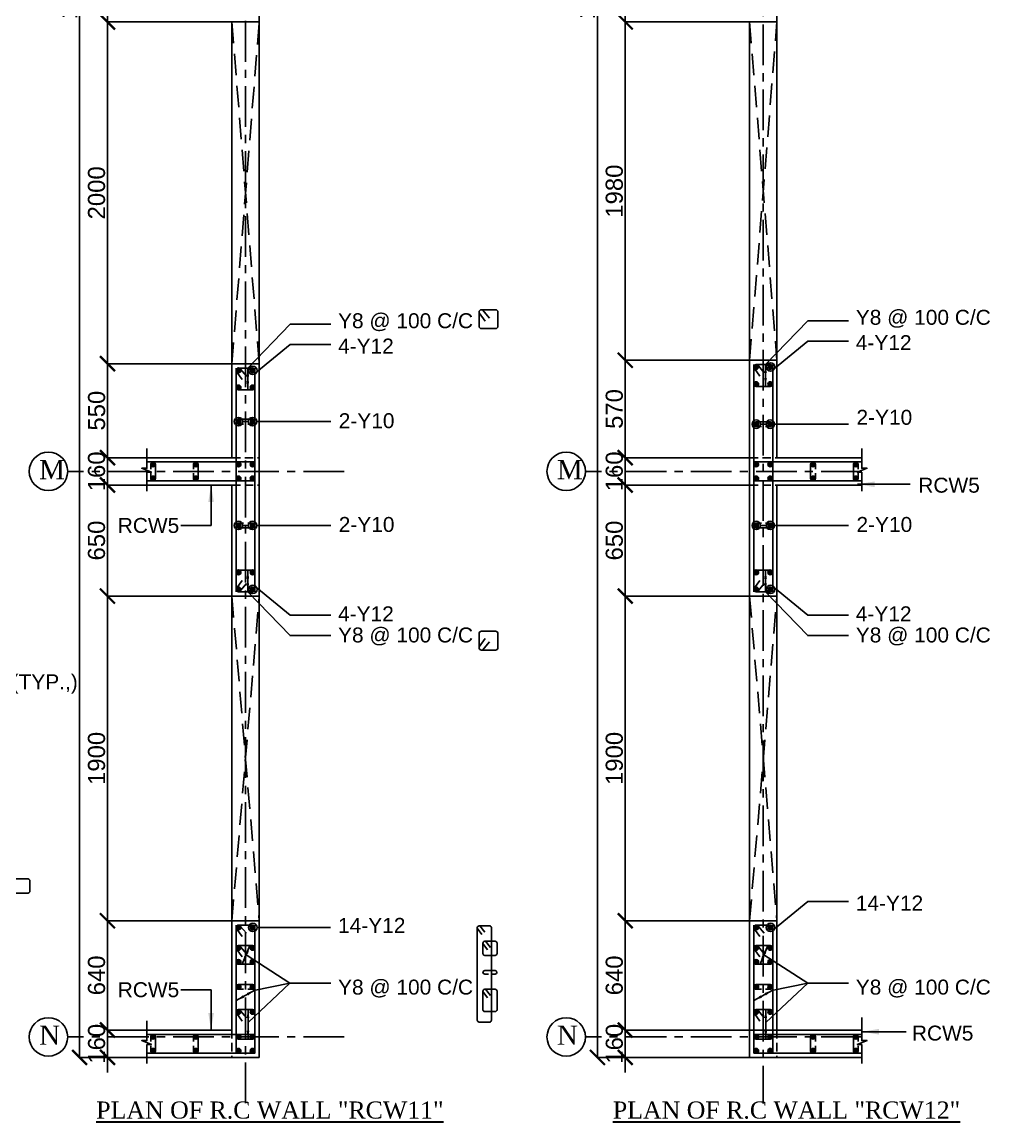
# Model space of a CAD drawing. Header units: inches. Extents: x 264820 to 395319, y -248151 to -162151.
# Drawn here: x 340923 to 363579, y -217964 to -192212 of the extents above; entities that cross this region are included whole.
import ezdxf
from ezdxf.enums import TextEntityAlignment as Align

# ---------------------------------------------------------------- set-up
doc = ezdxf.new("R2010")
doc.units = ezdxf.units.IN
doc.header["$MEASUREMENT"] = 0
doc.linetypes.add('CENTER', pattern=[50.8, 31.75, -6.35, 6.35, -6.35])
doc.linetypes.add('Hidden', pattern=[3, 2, -1])
for name, color, linetype in [('1', 8, 'Continuous'), ('160 WALL OPEING', 1, 'Continuous'), ('5', 2, 'Continuous'), ('ARROW', 5, 'Continuous'), ('DIM', 251, 'Continuous'), ('GIRD CIR', 1, 'Continuous'), ('GIRD TEXT', 4, 'Continuous'), ('GRID', 8, 'CENTER'), ('LINKS', 3, 'Continuous'), ('OPENING', 1, 'Continuous'), ('SHEAR WALL', 6, 'Continuous'), ('STRRIUPS', 6, 'Continuous'), ('Ttxt', 3, 'Continuous')]:
    doc.layers.add(name, color=color, linetype=linetype)
doc.layers.add('Tex', color=3, linetype='Continuous', lineweight=13)
doc.layers.add('text', color=4, linetype='Continuous', lineweight=30)
doc.styles.add('Arial', font='arial.ttf', dxfattribs={"height": 400})
doc.styles.add('T200', font='sanss___.ttf', dxfattribs={"height": 250})
doc.styles.add('T400', font='romantic.ttf')
doc.dimstyles.new('SCALE-25', dxfattribs={"dimtxt": 400, "dimasz": 350, "dimexe": 0, "dimexo": 0, "dimgap": 50, "dimtad": 1, "dimdec": 0, "dimlfac": 0.25, "dimzin": 0, "dimdsep": 46, "dimtxsty": 'Arial', "dimblk": 'ARCHTICK', "dimcen": 0, "dimclrd": 5, "dimclre": 8, "dimclrt": 1, "dimadec": 0, "dimazin": 0, "dimtfac": 1, "dimtdec": 0, "dimtix": 1, "dimtmove": 2, "dimatfit": 3, "dimfxl": 0, "dimtolj": 1, "dimtzin": 0, "dimlwd": -1, "dimarcsym": 0})
doc.dimstyles.new('T200', dxfattribs={"dimtxt": 300, "dimasz": 150, "dimexe": 0, "dimexo": 0, "dimgap": 5, "dimtad": 1, "dimdec": 0, "dimrnd": 5, "dimzin": 0, "dimdsep": 46, "dimtxsty": 'T200', "dimblk": 'ARCHTICK', "dimcen": 300, "dimclrd": 5, "dimclre": 252, "dimclrt": 1, "dimadec": 0, "dimazin": 0, "dimtfac": 50, "dimtdec": 0, "dimtofl": 0, "dimtmove": 2, "dimatfit": 3, "dimfxl": 1, "dimtolj": 1, "dimtzin": 0, "dimarcsym": 2})

# ---------------------------------------------------------------- blocks, each defined once
blk = doc.blocks.new('R1')
at = {"layer": '5'}
h = blk.add_hatch(color=256, dxfattribs=at)
edge = h.paths.add_edge_path()
edge.add_arc((0, 0), 69.6, 0, 360)
at = {"layer": '5', "color": 6}
blk.add_circle((0, 0), 69.6, dxfattribs=at)
blk = doc.blocks.new('_ARCHTICK')
at = {"color": 0, "linetype": 'ByBlock', "const_width": 0.15}
blk.add_lwpolyline([(-0.5, -0.5), (0.5, 0.5)], dxfattribs=at)
blk = doc.blocks.new('A$C5C0C2414')
at = {"layer": 'STRRIUPS', "ltscale": 0.2}
for p, q in [((0, 0), (158, -194)), ((-81, -72), (61, -268))]:
    blk.add_line(p, q, dxfattribs=at)
blk.add_lwpolyline([(304, -440), (-26, -440, -0.414214), (-81, -385), (-81, -55, -0.414214), (-26, 0), (304, 0, -0.414214), (359, -55), (359, -385, -0.414214)], format="xyb", close=True, dxfattribs=at)
blk = doc.blocks.new('*D121')
at = {"layer": 'Defpoints', "color": 0}
for p in [(342271, -166292), (343848, -166292, 59), (343848, -216452, 59)]:
    blk.add_point(p, dxfattribs=at)
at = {"layer": 'DIM', "color": 8, "lineweight": -2}
for p, q in [((343848, -166292), (342271, -166292)), ((343848, -216452), (342271, -216452))]:
    blk.add_line(p, q, dxfattribs=at)
at = {"layer": 'DIM', "color": 5}
blk.add_line((342271, -216452), (342271, -166292), dxfattribs=at)
at = {"layer": 'DIM', "color": 5, "xscale": 350, "yscale": 350, "zscale": 350}
for p, rotation in [((342271, -166292), 90), ((342271, -216452), 270)]:
    blk.add_blockref('_ARCHTICK', p, dxfattribs=dict(at, rotation=rotation))
at = {"layer": 'DIM', "color": 1, "insert": (342017, -191372), "char_height": 400, "attachment_point": 5, "rotation": 90, "style": 'Arial'}
blk.add_mtext('\\A1;12540', dxfattribs=at)
blk = doc.blocks.new('ARCHTICK')
at = {"color": 0, "const_width": 0.15}
blk.add_lwpolyline([(-0.5, -0.5), (0.5, 0.5)], dxfattribs=at)
blk = doc.blocks.new('*D122')
at = {"layer": 'Defpoints', "color": 0}
for p in [(342924, -215812), (343848, -215812), (343848, -216452, 59)]:
    blk.add_point(p, dxfattribs=at)
at = {"layer": 'DIM', "color": 5}
for p, q in [((342924, -215812), (342924, -215462)), ((342924, -216452), (342924, -215812)), ((342924, -216452), (342924, -216802))]:
    blk.add_line(p, q, dxfattribs=at)
at = {"layer": 'DIM', "color": 8, "lineweight": -2}
for p, q in [((343848, -215812), (342924, -215812)), ((343848, -216452), (342924, -216452))]:
    blk.add_line(p, q, dxfattribs=at)
at = {"layer": 'DIM', "color": 5, "xscale": 350, "yscale": 350, "zscale": 350}
for p, rotation in [((342924, -215812), 270), ((342924, -216452), 90)]:
    blk.add_blockref('_ARCHTICK', p, dxfattribs=dict(at, rotation=rotation))
at = {"layer": 'DIM', "color": 1, "insert": (342670, -216132), "char_height": 400, "attachment_point": 5, "rotation": 90, "style": 'Arial'}
blk.add_mtext('\\A1;160', dxfattribs=at)
blk = doc.blocks.new('*D123')
at = {"layer": 'Defpoints', "color": 0}
for p in [(342923, -213252), (345835, -213252, 59), (343848, -215812, 58)]:
    blk.add_point(p, dxfattribs=at)
at = {"layer": 'DIM', "color": 8, "lineweight": -2}
for p, q in [((345835, -213252), (342923, -213252)), ((343848, -215812), (342923, -215812))]:
    blk.add_line(p, q, dxfattribs=at)
at = {"layer": 'DIM', "color": 5}
blk.add_line((342923, -215812), (342923, -213252), dxfattribs=at)
at = {"layer": 'DIM', "color": 5, "xscale": 350, "yscale": 350, "zscale": 350}
for p, rotation in [((342923, -213252), 90), ((342923, -215812), 270)]:
    blk.add_blockref('_ARCHTICK', p, dxfattribs=dict(at, rotation=rotation))
at = {"layer": 'DIM', "color": 1, "insert": (342669, -214532), "char_height": 400, "attachment_point": 5, "rotation": 90, "style": 'Arial'}
blk.add_mtext('\\A1;640', dxfattribs=at)
blk = doc.blocks.new('*D124')
at = {"layer": 'Defpoints', "color": 0}
for p in [(342923, -205652), (345835, -205652, 118), (345835, -213252, 59)]:
    blk.add_point(p, dxfattribs=at)
at = {"layer": 'DIM', "color": 8, "lineweight": -2}
for p, q in [((345835, -205652), (342923, -205652)), ((345835, -213252), (342923, -213252))]:
    blk.add_line(p, q, dxfattribs=at)
at = {"layer": 'DIM', "color": 5}
blk.add_line((342923, -213252), (342923, -205652), dxfattribs=at)
at = {"layer": 'DIM', "color": 5, "xscale": 350, "yscale": 350, "zscale": 350}
for p, rotation in [((342923, -205652), 90), ((342923, -213252), 270)]:
    blk.add_blockref('_ARCHTICK', p, dxfattribs=dict(at, rotation=rotation))
at = {"layer": 'DIM', "color": 1, "insert": (342669, -209452), "char_height": 400, "attachment_point": 5, "rotation": 90, "style": 'Arial'}
blk.add_mtext('\\A1;1900', dxfattribs=at)
blk = doc.blocks.new('*D125')
at = {"layer": 'Defpoints', "color": 0}
for p in [(342922, -203052), (343848, -203052, 58), (345835, -205652, 118)]:
    blk.add_point(p, dxfattribs=at)
at = {"layer": 'DIM', "color": 8, "lineweight": -2}
for p, q in [((343848, -203052), (342922, -203052)), ((345835, -205652), (342922, -205652))]:
    blk.add_line(p, q, dxfattribs=at)
at = {"layer": 'DIM', "color": 5}
blk.add_line((342922, -205652), (342922, -203052), dxfattribs=at)
at = {"layer": 'DIM', "color": 5, "xscale": 350, "yscale": 350, "zscale": 350}
for p, rotation in [((342922, -203052), 90), ((342922, -205652), 270)]:
    blk.add_blockref('_ARCHTICK', p, dxfattribs=dict(at, rotation=rotation))
at = {"layer": 'DIM', "color": 1, "insert": (342668, -204352), "char_height": 400, "attachment_point": 5, "rotation": 90, "style": 'Arial'}
blk.add_mtext('\\A1;650', dxfattribs=at)
blk = doc.blocks.new('*D126')
at = {"layer": 'Defpoints', "color": 0}
for p in [(342923, -202412), (343848, -202412, 58), (343848, -203052, 58)]:
    blk.add_point(p, dxfattribs=at)
at = {"layer": 'DIM', "color": 5}
for p, q in [((342923, -202412), (342923, -202062)), ((342923, -203052), (342923, -202412)), ((342923, -203052), (342923, -203402))]:
    blk.add_line(p, q, dxfattribs=at)
at = {"layer": 'DIM', "color": 8, "lineweight": -2}
for p, q in [((343848, -202412), (342923, -202412)), ((343848, -203052), (342923, -203052))]:
    blk.add_line(p, q, dxfattribs=at)
at = {"layer": 'DIM', "color": 5, "xscale": 350, "yscale": 350, "zscale": 350}
for p, rotation in [((342923, -202412), 270), ((342923, -203052), 90)]:
    blk.add_blockref('_ARCHTICK', p, dxfattribs=dict(at, rotation=rotation))
at = {"layer": 'DIM', "color": 1, "insert": (342669, -202732), "char_height": 400, "attachment_point": 5, "rotation": 90, "style": 'Arial'}
blk.add_mtext('\\A1;160', dxfattribs=at)
blk = doc.blocks.new('*D127')
at = {"layer": 'Defpoints', "color": 0}
for p in [(342924, -200212), (345835, -200212, 59), (343848, -202412, 58)]:
    blk.add_point(p, dxfattribs=at)
at = {"layer": 'DIM', "color": 8, "lineweight": -2}
for p, q in [((345835, -200212), (342924, -200212)), ((343848, -202412), (342924, -202412))]:
    blk.add_line(p, q, dxfattribs=at)
at = {"layer": 'DIM', "color": 5}
blk.add_line((342924, -202412), (342924, -200212), dxfattribs=at)
at = {"layer": 'DIM', "color": 5, "xscale": 350, "yscale": 350, "zscale": 350}
for p, rotation in [((342924, -200212), 90), ((342924, -202412), 270)]:
    blk.add_blockref('_ARCHTICK', p, dxfattribs=dict(at, rotation=rotation))
at = {"layer": 'DIM', "color": 1, "insert": (342670, -201312), "char_height": 400, "attachment_point": 5, "rotation": 90, "style": 'Arial'}
blk.add_mtext('\\A1;550', dxfattribs=at)
blk = doc.blocks.new('*D128')
at = {"layer": 'Defpoints', "color": 0}
for p in [(342923, -192212), (345835, -192212, 59), (345835, -200212, 59)]:
    blk.add_point(p, dxfattribs=at)
at = {"layer": 'DIM', "color": 8, "lineweight": -2}
for p, q in [((345835, -192212), (342923, -192212)), ((345835, -200212), (342923, -200212))]:
    blk.add_line(p, q, dxfattribs=at)
at = {"layer": 'DIM', "color": 5}
blk.add_line((342923, -200212), (342923, -192212), dxfattribs=at)
at = {"layer": 'DIM', "color": 5, "xscale": 350, "yscale": 350, "zscale": 350}
for p, rotation in [((342923, -192212), 90), ((342923, -200212), 270)]:
    blk.add_blockref('_ARCHTICK', p, dxfattribs=dict(at, rotation=rotation))
at = {"layer": 'DIM', "color": 1, "insert": (342669, -196212), "char_height": 400, "attachment_point": 5, "rotation": 90, "style": 'Arial'}
blk.add_mtext('\\A1;2000', dxfattribs=at)
blk = doc.blocks.new('*D129')
at = {"layer": 'Defpoints', "color": 0}
for p in [(342923, -189812), (343848, -189812, 59), (345835, -192212, 59)]:
    blk.add_point(p, dxfattribs=at)
at = {"layer": 'DIM', "color": 8, "lineweight": -2}
for p, q in [((343848, -189812), (342923, -189812)), ((345835, -192212), (342923, -192212))]:
    blk.add_line(p, q, dxfattribs=at)
at = {"layer": 'DIM', "color": 5}
blk.add_line((342923, -192212), (342923, -189812), dxfattribs=at)
at = {"layer": 'DIM', "color": 5, "xscale": 350, "yscale": 350, "zscale": 350}
for p, rotation in [((342923, -189812), 90), ((342923, -192212), 270)]:
    blk.add_blockref('_ARCHTICK', p, dxfattribs=dict(at, rotation=rotation))
at = {"layer": 'DIM', "color": 1, "insert": (342669, -191012), "char_height": 400, "attachment_point": 5, "rotation": 90, "style": 'Arial'}
blk.add_mtext('\\A1;600', dxfattribs=at)
blk = doc.blocks.new('A$C3477571B')
at = {"layer": 'LINKS', "elevation": -39}
blk.add_lwpolyline([(391, -1505), (503, -1505, 1), (503, -1394), (175, -1394, 1), (175, -1505), (294, -1505)], format="xyb", dxfattribs=at)
at = {"layer": 'STRRIUPS', "ltscale": 0.2}
for p, q in [((26, 0, 0), (184, -194, 0)), ((-55, -72, 0), (87, -268, 0)), ((119, -552, -59), (261, -748, -59)), ((200, -480, -59), (358, -674, -59)), ((119, -2051, -20), (261, -2247, -20)), ((200, -1979, -20), (358, -2173, -20))]:
    blk.add_line(p, q, dxfattribs=at)
blk.add_lwpolyline([(0, -3000), (330, -3000, 0.414214), (385, -2945), (385, -55, 0.414214), (330, 0), (0, 0, 0.414214), (-55, -55), (-55, -2945, 0.414214)], format="xyb", close=True, dxfattribs=at)
for points, elevation in [([(174, -480), (504, -480, -0.414214), (559, -535), (559, -865, -0.414214), (504, -920), (174, -920, -0.414214), (119, -865), (119, -535, -0.414214)], -59), ([(174, -1979), (504, -1979, -0.414214), (559, -2034), (559, -2616, -0.414214), (504, -2671), (174, -2671, -0.414214), (119, -2616), (119, -2034, -0.414214)], -20)]:
    blk.add_lwpolyline(points, format="xyb", close=True, dxfattribs=dict(at, elevation=elevation))
blk = doc.blocks.new('*D136')
at = {"layer": 'Defpoints', "color": 0}
for p in [(354389, -166292), (355966, -166292, 59), (357953, -216452, 59)]:
    blk.add_point(p, dxfattribs=at)
at = {"layer": 'DIM', "color": 8, "lineweight": -2}
for p, q in [((355966, -166292), (354389, -166292)), ((357953, -216452), (354389, -216452))]:
    blk.add_line(p, q, dxfattribs=at)
at = {"layer": 'DIM', "color": 5}
blk.add_line((354389, -216452), (354389, -166292), dxfattribs=at)
at = {"layer": 'DIM', "color": 5, "xscale": 350, "yscale": 350, "zscale": 350}
for p, rotation in [((354389, -166292), 90), ((354389, -216452), 270)]:
    blk.add_blockref('_ARCHTICK', p, dxfattribs=dict(at, rotation=rotation))
at = {"layer": 'DIM', "color": 1, "insert": (354135, -191372), "char_height": 400, "attachment_point": 5, "rotation": 90, "style": 'Arial'}
blk.add_mtext('\\A1;12540', dxfattribs=at)
blk = doc.blocks.new('*D137')
at = {"layer": 'Defpoints', "color": 0}
for p in [(355043, -215812), (358593, -215812, 59), (357953, -216452, 59)]:
    blk.add_point(p, dxfattribs=at)
at = {"layer": 'DIM', "color": 5}
for p, q in [((355043, -215812), (355043, -215462)), ((355043, -216452), (355043, -215812)), ((355043, -216452), (355043, -216802))]:
    blk.add_line(p, q, dxfattribs=at)
at = {"layer": 'DIM', "color": 8, "lineweight": -2}
for p, q in [((358593, -215812), (355043, -215812)), ((357953, -216452), (355043, -216452))]:
    blk.add_line(p, q, dxfattribs=at)
at = {"layer": 'DIM', "color": 5, "xscale": 350, "yscale": 350, "zscale": 350}
for p, rotation in [((355043, -215812), 270), ((355043, -216452), 90)]:
    blk.add_blockref('_ARCHTICK', p, dxfattribs=dict(at, rotation=rotation))
at = {"layer": 'DIM', "color": 1, "insert": (354788, -216132), "char_height": 400, "attachment_point": 5, "rotation": 90, "style": 'Arial'}
blk.add_mtext('\\A1;160', dxfattribs=at)
blk = doc.blocks.new('*D138')
at = {"layer": 'Defpoints', "color": 0}
for p in [(355042, -213252), (357531, -213252), (355966, -215812)]:
    blk.add_point(p, dxfattribs=at)
at = {"layer": 'DIM', "color": 8, "lineweight": -2}
for p, q in [((357531, -213252), (355042, -213252)), ((355966, -215812), (355042, -215812))]:
    blk.add_line(p, q, dxfattribs=at)
at = {"layer": 'DIM', "color": 5}
blk.add_line((355042, -215812), (355042, -213252), dxfattribs=at)
at = {"layer": 'DIM', "color": 5, "xscale": 350, "yscale": 350, "zscale": 350}
for p, rotation in [((355042, -213252), 90), ((355042, -215812), 270)]:
    blk.add_blockref('_ARCHTICK', p, dxfattribs=dict(at, rotation=rotation))
at = {"layer": 'DIM', "color": 1, "insert": (354787, -214532), "char_height": 400, "attachment_point": 5, "rotation": 90, "style": 'Arial'}
blk.add_mtext('\\A1;640', dxfattribs=at)
blk = doc.blocks.new('*D139')
at = {"layer": 'Defpoints', "color": 0}
for p in [(355042, -205652), (357953, -205652, 118), (357953, -213252, 59)]:
    blk.add_point(p, dxfattribs=at)
at = {"layer": 'DIM', "color": 8, "lineweight": -2}
for p, q in [((357953, -205652), (355042, -205652)), ((357953, -213252), (355042, -213252))]:
    blk.add_line(p, q, dxfattribs=at)
at = {"layer": 'DIM', "color": 5}
blk.add_line((355042, -213252), (355042, -205652), dxfattribs=at)
at = {"layer": 'DIM', "color": 5, "xscale": 350, "yscale": 350, "zscale": 350}
for p, rotation in [((355042, -205652), 90), ((355042, -213252), 270)]:
    blk.add_blockref('_ARCHTICK', p, dxfattribs=dict(at, rotation=rotation))
at = {"layer": 'DIM', "color": 1, "insert": (354787, -209452), "char_height": 400, "attachment_point": 5, "rotation": 90, "style": 'Arial'}
blk.add_mtext('\\A1;1900', dxfattribs=at)
blk = doc.blocks.new('*D140')
at = {"layer": 'Defpoints', "color": 0}
for p in [(355042, -192212), (357953, -192212, 59), (357953, -200132, 59)]:
    blk.add_point(p, dxfattribs=at)
at = {"layer": 'DIM', "color": 8, "lineweight": -2}
for p, q in [((357953, -192212), (355042, -192212)), ((357953, -200132), (355042, -200132))]:
    blk.add_line(p, q, dxfattribs=at)
at = {"layer": 'DIM', "color": 5}
blk.add_line((355042, -200132), (355042, -192212), dxfattribs=at)
at = {"layer": 'DIM', "color": 5, "xscale": 350, "yscale": 350, "zscale": 350}
for p, rotation in [((355042, -192212), 90), ((355042, -200132), 270)]:
    blk.add_blockref('_ARCHTICK', p, dxfattribs=dict(at, rotation=rotation))
at = {"layer": 'DIM', "color": 1, "insert": (354787, -196172), "char_height": 400, "attachment_point": 5, "rotation": 90, "style": 'Arial'}
blk.add_mtext('\\A1;1980', dxfattribs=at)
blk = doc.blocks.new('*D141')
at = {"layer": 'Defpoints', "color": 0}
for p in [(355042, -189812), (357953, -189812, 59), (357953, -192212, 59)]:
    blk.add_point(p, dxfattribs=at)
at = {"layer": 'DIM', "color": 8, "lineweight": -2}
for p, q in [((357953, -189812), (355042, -189812)), ((357953, -192212), (355042, -192212))]:
    blk.add_line(p, q, dxfattribs=at)
at = {"layer": 'DIM', "color": 5}
blk.add_line((355042, -192212), (355042, -189812), dxfattribs=at)
at = {"layer": 'DIM', "color": 5, "xscale": 350, "yscale": 350, "zscale": 350}
for p, rotation in [((355042, -189812), 90), ((355042, -192212), 270)]:
    blk.add_blockref('_ARCHTICK', p, dxfattribs=dict(at, rotation=rotation))
at = {"layer": 'DIM', "color": 1, "insert": (354787, -191012), "char_height": 400, "attachment_point": 5, "rotation": 90, "style": 'Arial'}
blk.add_mtext('\\A1;600', dxfattribs=at)
blk = doc.blocks.new('*D147')
at = {"layer": 'Defpoints', "color": 0}
for p in [(355042, -203052), (357953, -203052), (356537, -205652)]:
    blk.add_point(p, dxfattribs=at)
at = {"layer": 'DIM', "color": 8, "lineweight": -2}
for p, q in [((357953, -203052), (355042, -203052)), ((356537, -205652), (355042, -205652))]:
    blk.add_line(p, q, dxfattribs=at)
at = {"layer": 'DIM', "color": 5}
blk.add_line((355042, -205652), (355042, -203052), dxfattribs=at)
at = {"layer": 'DIM', "color": 5, "xscale": 350, "yscale": 350, "zscale": 350}
for p, rotation in [((355042, -203052), 90), ((355042, -205652), 270)]:
    blk.add_blockref('_ARCHTICK', p, dxfattribs=dict(at, rotation=rotation))
at = {"layer": 'DIM', "color": 1, "insert": (354787, -204352), "char_height": 400, "attachment_point": 5, "rotation": 90, "style": 'Arial'}
blk.add_mtext('\\A1;650', dxfattribs=at)
blk = doc.blocks.new('*D148')
at = {"layer": 'Defpoints', "color": 0}
for p in [(355042, -200132), (355638, -200132, 59), (357953, -202412)]:
    blk.add_point(p, dxfattribs=at)
at = {"layer": 'DIM', "color": 8, "lineweight": -2}
for p, q in [((355638, -200132), (355042, -200132)), ((357953, -202412), (355042, -202412))]:
    blk.add_line(p, q, dxfattribs=at)
at = {"layer": 'DIM', "color": 5}
blk.add_line((355042, -202412), (355042, -200132), dxfattribs=at)
at = {"layer": 'DIM', "color": 5, "xscale": 350, "yscale": 350, "zscale": 350}
for p, rotation in [((355042, -200132), 90), ((355042, -202412), 270)]:
    blk.add_blockref('_ARCHTICK', p, dxfattribs=dict(at, rotation=rotation))
at = {"layer": 'DIM', "color": 1, "insert": (354787, -201272), "char_height": 400, "attachment_point": 5, "rotation": 90, "style": 'Arial'}
blk.add_mtext('\\A1;570', dxfattribs=at)
blk = doc.blocks.new('*D149')
at = {"layer": 'Defpoints', "color": 0}
for p in [(355042, -202412), (357953, -202412), (357953, -203052)]:
    blk.add_point(p, dxfattribs=at)
at = {"layer": 'DIM', "color": 5}
for p, q in [((355042, -202412), (355042, -202062)), ((355042, -203052), (355042, -202412)), ((355042, -203052), (355042, -203402))]:
    blk.add_line(p, q, dxfattribs=at)
at = {"layer": 'DIM', "color": 8, "lineweight": -2}
for p, q in [((357953, -202412), (355042, -202412)), ((357953, -203052), (355042, -203052))]:
    blk.add_line(p, q, dxfattribs=at)
at = {"layer": 'DIM', "color": 5, "xscale": 350, "yscale": 350, "zscale": 350}
for p, rotation in [((355042, -202412), 270), ((355042, -203052), 90)]:
    blk.add_blockref('_ARCHTICK', p, dxfattribs=dict(at, rotation=rotation))
at = {"layer": 'DIM', "color": 1, "insert": (354787, -202732), "char_height": 400, "attachment_point": 5, "rotation": 90, "style": 'Arial'}
blk.add_mtext('\\A1;160', dxfattribs=at)
blk = doc.blocks.new('A$C395010D9')
at = {"layer": 'LINKS'}
blk.add_lwpolyline([(830, -601), (830, -488, -1), (942, -488), (942, -817, -1), (830, -817), (830, -697)], format="xyb", dxfattribs=at)
at = {"layer": 'STRRIUPS', "ltscale": 0.2}
for p, q in [((81, 55), (239, -139)), ((0, -17), (142, -213)), ((329, -202), (470, -398)), ((409, -130), (568, -324))]:
    blk.add_line(p, q, dxfattribs=at)
for points in [[(1896, -385), (55, -385, -0.414214), (0, -330), (0, 0, -0.414214), (55, 55), (1896, 55, -0.414214), (1951, 0), (1951, -330, -0.414214)], [(1393, -570), (384, -570, -0.414214), (329, -515), (329, -185, -0.414214), (384, -130), (1393, -130, -0.414214), (1448, -185), (1448, -515, -0.414214)]]:
    blk.add_lwpolyline(points, format="xyb", close=True, dxfattribs=at)

msp = doc.modelspace()

# ---------------------------------------------------------------- linework, layer by layer
at = {"layer": '1', "linetype": 'Hidden', "ltscale": 100}
for p, q in [((345834.7, -202412.4, 59), (346474.7, -202412.4, 59)), ((357952.8, -202412.4), (358592.8, -202412.4)), ((345834.7, -203052.4, 59), (346474.7, -203052.4, 59)), ((357952.8, -203052.4), (358592.8, -203052.4)), ((345834.7, -215812.4, 59), (345834.7, -216452.4, 59)), ((358592.8, -215812.4, 59), (358592.8, -216452.4, 59))]:
    msp.add_line(p, q, dxfattribs=at)
at = {"layer": '1'}
for points, elevation in [([(343848.1, -202195.1), (343848.1, -202657.6), (343723.8, -202657.6), (343953.7, -202751.2), (343848.1, -202751.2), (343848.1, -203196.9)], 58.4), ([(360579.3, -202195.1), (360579.3, -202657.6), (360703.7, -202657.6), (360473.7, -202751.2), (360579.4, -202751.2), (360579.4, -203196.8)], -0.5), ([(360579.3, -215515.1), (360579.3, -216057.6), (360703.7, -216057.6), (360473.7, -216151.2), (360579.3, -216151.2), (360579.3, -216596.9)], 58.4), ([(343848.1, -215595.1), (343848.1, -216057.6), (343723.8, -216057.6), (343953.7, -216151.2), (343848.1, -216151.2), (343848.1, -216596.9)], 58.4)]:
    msp.add_lwpolyline(points, dxfattribs=dict(at, elevation=elevation))
at = {"layer": '160 WALL OPEING', "linetype": 'Hidden', "ltscale": 250}
for p, q in [((345834.7, -200212.4, 59), (346474.7, -192212.4, 59)), ((345834.7, -192212.4), (346474.7, -200212.4, 59)), ((357952.8, -200132.4), (358592.8, -192212.4, 59)), ((357952.8, -192212.4, 59), (358592.8, -200132.4, 59)), ((345834.7, -213252.4), (346474.7, -205652.4, 59)), ((345834.7, -205652.4), (346474.7, -213252.4, 59)), ((357952.8, -213252.4, 59), (358592.8, -205652.4, 59)), ((357952.8, -205652.4, 59), (358592.8, -213252.4, 59))]:
    msp.add_line(p, q, dxfattribs=at)
at = {"layer": '5', "elevation": 59}
for points in [[(345934.7, -200312.5), (345934.7, -205552.4)], [(346374.7, -205552.4), (346374.7, -200312.5)], [(358052.8, -200232.5), (358052.8, -205552.4)], [(358492.8, -205552.4), (358492.8, -200232.5)], [(343848.1, -202952.4), (346374.7, -202952.4), (346374.7, -202512.4), (343848.1, -202512.4)], [(345934.7, -213352.4), (345934.7, -216352.4)], [(346374.7, -216352.4), (346374.7, -213352.4)], [(358052.8, -213352.4), (358052.8, -216352.4)], [(358492.8, -216352.4), (358492.8, -213352.4)], [(343848.2, -216352.4), (346374.7, -216352.4), (346374.7, -215912.4), (343848.2, -215912.4)], [(360579.3, -216352.4), (358052.7, -216352.4), (358052.7, -215912.4), (360579.3, -215912.4)]]:
    msp.add_lwpolyline(points, dxfattribs=at)
at = {"layer": '5'}
msp.add_lwpolyline([(360579.4, -202952.4), (358052.8, -202952.5), (358052.8, -202512.5), (360579.3, -202512.4)], dxfattribs=at)
at = {"layer": 'ARROW'}
for p, q in [((346089, -201568.1, 59), (346219.9, -201568.1, 59)), ((358207, -201628.1, 29.5), (358338, -201628.1, 29.5)), ((346088.9, -203996.8, 88.5), (346219.9, -203996.8, 88.5)), ((358207, -203996.8, 59), (358338, -203996.8, 59))]:
    msp.add_line(p, q, dxfattribs=at)
for points, elevation in [([(346207, -200312.5), (347195.8, -199288.3), (348150.6, -199288.3)], 59), ([(358325, -200232.5), (359313.9, -199208.3), (360268.6, -199208.3)], 59), ([(346417.1, -200402.4), (347195.8, -199764.7), (348150.6, -199764.7)], 59), ([(358535.2, -200322.4), (359313.9, -199684.7), (360268.6, -199684.7)], 59), ([(346417, -201568.1), (348150, -201568.1)], 58.9), ([(358535, -201628.1), (360268, -201628.1)], 29.5), ([(346416.9, -203996.8), (348150, -203996.8)], 88.4), ([(358535, -203996.8), (360268, -203996.8)], 59), ([(346417.1, -205462.5), (347195.8, -206100.2), (348150.6, -206100.2)], 118), ([(358535.2, -205462.5), (359313.9, -206100.2), (360268.6, -206100.2)], 118), ([(346207, -205552.4), (347195.8, -206576.6), (348150.6, -206576.6)], 118), ([(358325, -205552.4), (359313.9, -206576.6), (360268.6, -206576.6)], 118), ([(358535.2, -213442.4), (359313.9, -212804.7), (360268.6, -212804.7)], 59), ([(346423.2, -213408.1), (347145.3, -213408.1), (348143.8, -213408.1)], 59), ([(346168.9, -214052.4), (347195.1, -214711.7)], 39.3), ([(358287, -214052.4), (359313.2, -214711.7)], 39.3), ([(346212.6, -215634.8), (347195.1, -214711.7)], 39.3), ([(346351.8, -214887.9), (347195.1, -214711.7), (348149.9, -214711.7)], 39.3), ([(358330.6, -215634.8), (359313.2, -214711.7)], 39.3), ([(358469.9, -214887.9), (359313.2, -214711.7), (360268, -214711.7)], 39.3)]:
    msp.add_lwpolyline(points, dxfattribs=dict(at, elevation=elevation))
for centre in [(346324.7, -200368.1, 59), (358442.8, -200288.1, 59), (345990.4, -201568.1, 59), (346318.4, -201568.1, 59), (358108.5, -201628.1, 29.5), (358436.5, -201628.1, 29.5), (345990.4, -203996.8, 88.5), (346318.4, -203996.8, 88.5), (358108.5, -203996.8, 59), (358436.5, -203996.8, 59), (346324.7, -205496.8, 118), (358442.8, -205496.8, 118), (346324.7, -213408.1, 59), (358442.8, -213408.1, 59)]:
    msp.add_circle(centre, 98.5, dxfattribs=at)
at = {"layer": 'GIRD CIR'}
for centre in [(341542, -202732.4, 58.4), (353660, -202732.4, -0.5), (341542, -215972.4, 58.4), (353660, -215972.4, 58.4)]:
    msp.add_circle(centre, 450, dxfattribs=at)
at = {"layer": 'GRID', "ltscale": 30}
for p, q in [((346154.7, -164756.8, 0), (346154.7, -217527.1, 0)), ((358272.8, -164836.1, 59), (358272.8, -217529.6, 59)), ((348461.3, -202732.4, 59), (341992, -202732.4, 59)), ((360579.3, -202732.4, 0), (354110, -202732.4, 0)), ((348461.3, -215972.4, 59), (341992, -215972.4, 59)), ((360579.3, -215972.4, 59), (354110, -215972.4, 59))]:
    msp.add_line(p, q, dxfattribs=at)
at = {"layer": 'LINKS'}
for points, elevation in [([(346206.4, -201623.8), (346319, -201623.8, 1), (346319, -201512.4), (345990.4, -201512.4, 1), (345990.4, -201623.8), (346109.9, -201623.8)], 59), ([(358324.5, -201683.8), (358437.1, -201683.8, 1), (358437.1, -201572.4), (358108.5, -201572.4, 1), (358108.5, -201683.8), (358228, -201683.8)], 29.5), ([(343934.7, -202680.8), (343934.7, -202568.1, -1), (344046.1, -202568.1), (344046.1, -202896.8, -1), (343934.7, -202896.8), (343934.7, -202777.2)], 59), ([(344934.7, -202680.8), (344934.7, -202568.1, -1), (345046.1, -202568.1), (345046.1, -202896.8, -1), (344934.7, -202896.8), (344934.7, -202777.2)], 59), ([(359492.8, -202680.8), (359492.8, -202568.1, 1), (359381.4, -202568.1), (359381.4, -202896.7, 1), (359492.8, -202896.7), (359492.8, -202777.2)], 0), ([(360492.8, -202680.8), (360492.8, -202568.1, 1), (360381.4, -202568.1), (360381.4, -202896.7, 1), (360492.8, -202896.7), (360492.8, -202777.2)], 0), ([(346206.4, -203941.1), (346319, -203941.1, -1), (346319, -204052.4), (345990.4, -204052.4, -1), (345990.4, -203941.1), (346109.9, -203941.1)], 88.5), ([(358324.5, -203941.1), (358437.1, -203941.1, -1), (358437.1, -204052.4), (358108.5, -204052.4, -1), (358108.5, -203941.1), (358228, -203941.1)], 59), ([(346206.4, -214857.7), (346319, -214857.7, 1), (346319, -214746.3), (345990.4, -214746.3, 1), (345990.4, -214857.7), (346109.9, -214857.7)], 19.7), ([(358324.5, -214857.7), (358437.1, -214857.7, 1), (358437.1, -214746.3), (358108.5, -214746.3, 1), (358108.5, -214857.7), (358228, -214857.7)], 19.7), ([(343934.7, -216080.8), (343934.7, -215968.1, -1), (344046.1, -215968.1), (344046.1, -216296.8, -1), (343934.7, -216296.8), (343934.7, -216177.2)], 59), ([(344934.7, -216080.8), (344934.7, -215968.1, -1), (345046.1, -215968.1), (345046.1, -216296.8, -1), (344934.7, -216296.8), (344934.7, -216177.2)], 59), ([(359492.8, -216080.8), (359492.8, -215968.1, 1), (359381.4, -215968.1), (359381.4, -216296.8, 1), (359492.8, -216296.8), (359492.8, -216177.2)], 59), ([(360492.8, -216080.8), (360492.8, -215968.1, 1), (360381.4, -215968.1), (360381.4, -216296.8, 1), (360492.8, -216296.8), (360492.8, -216177.2)], 59)]:
    msp.add_lwpolyline(points, format="xyb", dxfattribs=dict(at, elevation=elevation))
at = {"layer": 'OPENING', "color": 1, "elevation": 59}
for points in [[(345834.7, -192212.4), (345834.7, -192212.4), (345834.7, -200212.4)], [(346474.7, -200212.4), (346474.7, -192212.4)], [(357952.8, -192212.4), (357952.8, -192212.4), (357952.8, -200132.4)], [(358592.8, -200132.4), (358592.8, -192212.4)], [(345834.7, -205652.4), (345834.7, -205652.4), (345834.7, -213252.4)], [(346474.7, -213252.4), (346474.7, -213252.4), (346474.7, -205652.4)], [(357952.8, -205652.4), (357952.8, -205652.4), (357952.8, -213252.4)], [(358592.8, -213252.4), (358592.8, -213252.4), (358592.8, -205652.4)]]:
    msp.add_lwpolyline(points, dxfattribs=at)
at = {"layer": 'SHEAR WALL', "color": 4}
for p, q in [((345834.7, -192212.4, 59), (346474.7, -192212.4, 59)), ((357952.8, -192212.4, 59), (358592.8, -192212.4, 59)), ((345834.7, -200212.4, 59), (346474.7, -200212.4, 59)), ((357952.8, -200132.4, 59), (358592.8, -200132.4, 59)), ((345834.7, -205652.4, 117.9), (346474.7, -205652.4, 117.9)), ((357952.8, -205652.4, 117.9), (358592.8, -205652.4, 117.9)), ((345834.7, -213252.4, 59), (346474.7, -213252.4, 59)), ((357952.8, -213252.4, 59), (358592.8, -213252.4, 59))]:
    msp.add_line(p, q, dxfattribs=at)
at = {"layer": 'SHEAR WALL', "color": 4, "elevation": 59}
for points in [[(346474.7, -189812.4), (346474.7, -192212.4)], [(358592.8, -189812.4), (358592.8, -192212.4)], [(345834.7, -200212.4), (345834.7, -202412.4)], [(346474.7, -202412.4), (346474.7, -200212.4)], [(357952.8, -200132.4), (357952.8, -202412.4)], [(358592.8, -202412.4), (358592.8, -200132.4)], [(345834.7, -202412.4), (343848.1, -202412.4)], [(346474.7, -203052.4), (346474.7, -202412.4)], [(357952.8, -205652.4), (357952.8, -202412.4)], [(343848.1, -203052.4), (345834.7, -203052.4)], [(345834.7, -205652.4), (345834.7, -203052.4)], [(346474.7, -203052.4), (346474.7, -205652.4)], [(358592.8, -203052.4), (358592.8, -205652.4)], [(345834.7, -215812.4), (345834.7, -213252.4)], [(346474.7, -216452.4), (346474.7, -213252.4)], [(357952.8, -216452.4), (357952.8, -213252.4)], [(358592.8, -215812.4), (358592.8, -213252.4)], [(345834.7, -215812.4), (343848.1, -215812.4)], [(358592.8, -215812.4), (360579.3, -215812.4)], [(343848.1, -216452.4), (346474.7, -216452.4)], [(360579.3, -216452.4), (357952.8, -216452.4)]]:
    msp.add_lwpolyline(points, dxfattribs=at)
at = {"layer": 'SHEAR WALL', "color": 4}
for points in [[(358592.8, -202412.4), (360579.4, -202412.4)], [(360579.4, -203052.4), (358592.8, -203052.4)], [(358592.8, -203052.4), (358592.8, -203052.4)]]:
    msp.add_lwpolyline(points, dxfattribs=at)
at = {"layer": 'STRRIUPS', "ltscale": 0.2}
for p, q in [((346040.6, -200343.4, 59), (346173.7, -200506.2, 59)), ((358069.8, -200327.9, 59), (358194.5, -200500.8, 59)), ((358158.7, -200263.4, 59), (358291.7, -200426.2, 59)), ((345951.7, -200407.9, 59), (346076.4, -200580.8, 59)), ((345951.7, -205457, 117.9), (346076.4, -205284, 117.9)), ((346040.6, -205521.5, 117.9), (346173.7, -205358.7, 117.9)), ((358069.8, -205457, 117.9), (358194.5, -205284, 117.9)), ((358158.7, -205521.5, 117.9), (358291.7, -205358.7, 117.9)), ((345951.7, -213447.9, 59), (346076.4, -213620.8, 59)), ((346040.6, -213383.4, 59), (346173.7, -213546.2, 59)), ((358069.8, -213447.9, 59), (358194.5, -213620.8, 59)), ((358158.7, -213383.4, 59), (358291.7, -213546.2, 59)), ((345951.7, -213927.9), (346076.4, -214100.8)), ((346040.6, -213863.4), (346173.7, -214026.2)), ((358069.8, -213927.9), (358194.5, -214100.8)), ((358158.7, -213863.4), (358291.7, -214026.2)), ((345951.7, -215427, 39.3), (346076.4, -215599.9, 39.3)), ((346040.6, -215362.5, 39.3), (346173.7, -215525.2, 39.3)), ((358069.8, -215427, 39.3), (358194.5, -215599.9, 39.3)), ((358158.7, -215362.5, 39.3), (358291.7, -215525.2, 39.3))]:
    msp.add_line(p, q, dxfattribs=at)
for points, elevation in [([(345989.7, -200312.5), (346319.7, -200312.5, -0.4142136), (346374.7, -200367.5), (346374.7, -200768.5, -0.4142136), (346319.7, -200823.5), (345989.7, -200823.5, -0.4142136), (345934.7, -200768.5), (345934.7, -200367.5, -0.4142136)], 59), ([(358107.8, -200232.5), (358437.8, -200232.5, -0.4142136), (358492.8, -200287.5), (358492.8, -200688.5, -0.4142136), (358437.8, -200743.5), (358107.8, -200743.5, -0.4142136), (358052.8, -200688.5), (358052.8, -200287.5, -0.4142136)], 59), ([(345989.7, -205552.4), (346319.7, -205552.4, 0.4142136), (346374.7, -205497.4), (346374.7, -205096.4, 0.4142136), (346319.7, -205041.4), (345989.7, -205041.4, 0.4142136), (345934.7, -205096.4), (345934.7, -205497.4, 0.4142136)], 59), ([(358107.8, -205552.4), (358437.8, -205552.4, 0.4142136), (358492.8, -205497.4), (358492.8, -205096.4, 0.4142136), (358437.8, -205041.4), (358107.8, -205041.4, 0.4142136), (358052.8, -205096.4), (358052.8, -205497.4, 0.4142136)], 59), ([(345989.7, -216352.4), (346319.7, -216352.4, 0.4142136), (346374.7, -216297.4), (346374.7, -213407.4, 0.4142136), (346319.7, -213352.4), (345989.7, -213352.4, 0.4142136), (345934.7, -213407.4), (345934.7, -216297.4, 0.4142136)], 59), ([(358107.8, -216352.4), (358437.8, -216352.4, 0.4142136), (358492.8, -216297.4), (358492.8, -213407.4, 0.4142136), (358437.8, -213352.4), (358107.8, -213352.4, 0.4142136), (358052.8, -213407.4), (358052.8, -216297.4, 0.4142136)], 59), ([(345989.7, -215331.5), (346319.7, -215331.5, -0.4142136), (346374.7, -215386.5), (346374.7, -215968.8, -0.4142136), (346319.7, -216023.8), (345989.7, -216023.8, -0.4142136), (345934.7, -215968.8), (345934.7, -215386.5, -0.4142136)], 39.3), ([(358107.8, -215331.5), (358437.8, -215331.5, -0.4142136), (358492.8, -215386.5), (358492.8, -215968.8, -0.4142136), (358437.8, -216023.8), (358107.8, -216023.8, -0.4142136), (358052.8, -215968.8), (358052.8, -215386.5, -0.4142136)], 39.3)]:
    msp.add_lwpolyline(points, format="xyb", close=True, dxfattribs=dict(at, elevation=elevation))
for points in [[(345989.7, -213832.4), (346319.7, -213832.4, -0.4142136), (346374.7, -213887.4), (346374.7, -214217.4, -0.4142136), (346319.7, -214272.4), (345989.7, -214272.4, -0.4142136), (345934.7, -214217.4), (345934.7, -213887.4, -0.4142136)], [(358107.8, -213832.4), (358437.8, -213832.4, -0.4142136), (358492.8, -213887.4), (358492.8, -214217.4, -0.4142136), (358437.8, -214272.4), (358107.8, -214272.4, -0.4142136), (358052.8, -214217.4), (358052.8, -213887.4, -0.4142136)]]:
    msp.add_lwpolyline(points, format="xyb", close=True, dxfattribs=at)

# ---------------------------------------------------------------- block references
at = {"layer": '5', "yscale": 0.8000000000465661, "zscale": 0.8000000000465661}
for p, xscale, rotation in [((345990.4, -200368.1, 59), 0.8000000000465661, 90.00000000000001), ((346319, -200368.1, 59), -0.8000000000465661, 270), ((358108.5, -200288.1, 59), 0.8000000000465661, 90.00000000000001), ((358437.1, -200288.1, 59), -0.8000000000465661, 270), ((345990.4, -200768.1, 59), 0.8000000000465661, 90.00000000000001), ((346319, -200768.1, 59), -0.8000000000465661, 270), ((358108.5, -200688.1, 59), 0.8000000000465661, 90.00000000000001), ((358437.1, -200688.1, 59), -0.8000000000465661, 270), ((345990.4, -201568.1, 59), -0.8000000000465661, 90), ((346319, -201568.1, 59), 0.8000000000465661, 270), ((358108.5, -201628.1, 29.5), -0.8000000000465661, 90), ((358437.1, -201628.1, 29.5), 0.8000000000465661, 270), ((343990.4, -202568.1, 59), 0.8000000000465661, 90.00000000000001), ((344990.4, -202568.1, 59), 0.8000000000465661, 90.00000000000001), ((345990.4, -202568.1, 59), 0.8000000000465661, 90.00000000000001), ((346319, -202568.1, 59), -0.8000000000465661, 270), ((358108.5, -202568.1), 0.8000000000465661, 90.00000000000001), ((358437.1, -202568.1), -0.8000000000465661, 270), ((359437.1, -202568.1, 0), -0.8000000000465661, 270.0007372920441), ((360437.1, -202568.1, 0), -0.8000000000465661, 270.0007372920441), ((343990.4, -202896.8, 59), -0.8000000000465661, 90), ((344990.4, -202896.8, 59), -0.8000000000465661, 90), ((345990.4, -202896.8, 59), -0.8000000000465661, 90), ((346319, -202896.8, 59), 0.8000000000465661, 270), ((358108.5, -202896.8), -0.8000000000465661, 90), ((358437.1, -202896.8), 0.8000000000465661, 270), ((359437.1, -202896.7, 0), 0.8000000000465661, 270.0007372920441), ((360437.1, -202896.7, 0), 0.8000000000465661, 270.0007372920441), ((345990.4, -203996.8, 88.5), 0.8000000000465661, 90.00000000000001), ((346319, -203996.8, 88.5), -0.8000000000465661, 270), ((358108.5, -203996.8, 59), 0.8000000000465661, 90.00000000000001), ((358437.1, -203996.8, 59), -0.8000000000465661, 270), ((345990.4, -205096.8, 117.9), -0.8000000000465661, 90), ((346319, -205096.8, 117.9), 0.8000000000465661, 270), ((358108.5, -205096.8, 117.9), -0.8000000000465661, 90), ((358437.1, -205096.8, 117.9), 0.8000000000465661, 270), ((345990.4, -205496.8, 117.9), -0.8000000000465661, 90), ((346319, -205496.8, 117.9), 0.8000000000465661, 270), ((358108.5, -205496.8, 117.9), -0.8000000000465661, 90), ((358437.1, -205496.8, 117.9), 0.8000000000465661, 270), ((345990.4, -213408.1, 59), 0.8000000000465661, 90.00000000000001), ((346319, -213408.1, 59), -0.8000000000465661, 270), ((358108.5, -213408.1, 59), 0.8000000000465661, 90.00000000000001), ((358437.1, -213408.1, 59), -0.8000000000465661, 270), ((345990.4, -213888.1), 0.8000000000465661, 90.00000000000001), ((346319, -213888.1), -0.8000000000465661, 270), ((358108.5, -213888.1), 0.8000000000465661, 90.00000000000001), ((358437.1, -213888.1), -0.8000000000465661, 270), ((345990.4, -214216.8), 0.8000000000465661, 90.00000000000001), ((346319, -214216.8), -0.8000000000465661, 270), ((358108.5, -214216.8), 0.8000000000465661, 90.00000000000001), ((358437.1, -214216.8), -0.8000000000465661, 270), ((345990.4, -214802, 19.7), 0.8000000000465661, 90.00000000000001), ((346319, -214802, 19.7), -0.8000000000465661, 270), ((358108.5, -214802, 19.7), 0.8000000000465661, 90.00000000000001), ((358437.1, -214802, 19.7), -0.8000000000465661, 270), ((345990.4, -215387.2, 39.3), 0.8000000000465661, 90.00000000000001), ((346319, -215387.2, 39.3), -0.8000000000465661, 270), ((358108.5, -215387.2, 39.3), 0.8000000000465661, 90.00000000000001), ((358437.1, -215387.2, 39.3), -0.8000000000465661, 270), ((343990.4, -215968.1, 59), 0.8000000000465661, 90.00000000000001), ((344990.4, -215968.1, 59), 0.8000000000465661, 90.00000000000001), ((345990.4, -215968.1, 59), 0.8000000000465661, 90.00000000000001), ((346319, -215968.1, 59), -0.8000000000465661, 270), ((358108.5, -215968.1, 59), 0.8000000000465661, 90.00000000000001), ((358437.1, -215968.1, 59), -0.8000000000465661, 270), ((359437.1, -215968.1, 59), -0.8000000000465661, 270), ((360437.1, -215968.1, 59), -0.8000000000465661, 270), ((343990.4, -216296.8, 59), -0.8000000000465661, 90), ((344990.4, -216296.8, 59), -0.8000000000465661, 90), ((345990.4, -216296.8, 59), -0.8000000000465661, 90), ((346319, -216296.8, 59), 0.8000000000465661, 270), ((358108.5, -216296.8, 59), -0.8000000000465661, 90), ((358437.1, -216296.8, 59), 0.8000000000465661, 270), ((359437.1, -216296.8, 59), 0.8000000000465661, 270), ((360437.1, -216296.8, 59), 0.8000000000465661, 270)]:
    msp.add_blockref('R1', p, dxfattribs=dict(at, xscale=xscale, rotation=rotation))
at = {"layer": 'LINKS', "color": 1, "xscale": 0.75, "yscale": 0.75, "zscale": 0.75}
msp.add_blockref('A$C395010D9', (339642.5, -212314.5), dxfattribs=at)
at = {"layer": 'STRRIUPS'}
msp.add_blockref('A$C5C0C2414', (351703.5, -198949.1, 0), dxfattribs=at)
at = {"layer": 'STRRIUPS', "xscale": -1, "rotation": 180}
msp.add_blockref('A$C5C0C2414', (351703.5, -206915.8, 59), dxfattribs=at)
at = {"layer": 'STRRIUPS', "color": 1, "xscale": 0.75, "yscale": 0.75, "zscale": 0.75}
msp.add_blockref('A$C3477571B', (351621.4, -213373.2, 0), dxfattribs=at)

# ---------------------------------------------------------------- texts
at = {"layer": 'GIRD TEXT', "ltscale": 7, "style": 'T400'}
for s, p in [('M', (341324.7, -202916.9)), ('M', (353442.7, -202916.9)), ('N', (341324.7, -216156.9)), ('N', (353442.7, -216156.9))]:
    msp.add_text(s, height=450, dxfattribs=at).set_placement(p)
at = {"layer": 'Tex', "style": 'Arial'}
for p in [(361901.1, -203231.1), (343163.3, -204173.2), (343163.3, -215041.7), (361751.9, -216057.4)]:
    msp.add_text('RCW5', height=350, dxfattribs=at).set_placement(p)
at = {"layer": 'text', "color": 4, "style": 'T400'}
for s, p in [('%%UPLAN OF R.C WALL "RCW11"', (346725.5, -218003.9)), ('%%UPLAN OF R.C WALL "RCW12"', (358816.9, -218003.9))]:
    msp.add_text(s, height=400, dxfattribs=at).set_placement(p, align=Align.BOTTOM_CENTER)
at = {"layer": 'Ttxt', "color": 4, "style": 'Arial'}
for s, p in [('Y8 @ 100 C/C', (348320.5, -199380.9)), ('Y8 @ 100 C/C', (360438.5, -199300.9)), ('4-Y12', (360438.5, -199893.8)), ('4-Y12', (348320.5, -199973.8)), ('2-Y10', (348336.4, -201721.6)), ('2-Y10', (360454.4, -201641.6)), ('2-Y10', (348336.3, -204150.2)), ('2-Y10', (360454.4, -204150.2)), ('4-Y12', (348320.5, -206242.6)), ('4-Y12', (360438.5, -206242.6)), ('Y8 @ 100 C/C', (348320.5, -206737.6)), ('Y8 @ 100 C/C', (360438.5, -206737.6)), ('Y8 @ 300 C/C(VER.)(TYP.,)', (336054.2, -207834.4)), ('14-Y12', (360438.5, -213013.8)), ('14-Y12', (348320.5, -213536)), ('Y8 @ 100 C/C', (348320.5, -214980.9)), ('Y8 @ 100 C/C', (360438.5, -214980.9))]:
    msp.add_text(s, height=350, dxfattribs=at).set_placement(p)

# ---------------------------------------------------------------- dimensions: what is measured, and where the dimension line sits
at = {"layer": 'DIM'}
for base, p1, p2, picture, middle in [((342271.2, -166292.4), (343848.1, -216452.4, 59), (343848.2, -166292.4, 59), '*D121', (342017, -191372.4)), ((354389.3, -166292.4), (357952.8, -216452.4, 59), (355966.2, -166292.4, 59), '*D136', (354135.1, -191372.4))]:
    dim = msp.add_linear_dim(base=base, p1=p1, p2=p2, angle=90, dimstyle='SCALE-25', override={"dimldrblk": 'ARCHTICK'}, dxfattribs=at)
    dim.commit()
    dim.dimension.update_dxf_attribs({"geometry": picture, "text_midpoint": middle})
at = {"layer": 'DIM', "color": 1}
for base, p1, p2, picture, middle in [((342923.5, -189812.4), (345834.7, -192212.4, 59), (343848.2, -189812.4, 59), '*D129', (342669.2, -191012.4)), ((355041.5, -189812.4), (357952.8, -192212.4, 59), (357952.8, -189812.4, 59), '*D141', (354787.3, -191012.4)), ((342923.5, -192212.4), (345834.7, -200212.4, 59), (345834.7, -192212.4, 59), '*D128', (342669.2, -196212.4)), ((355041.5, -192212.4), (357952.8, -200132.4, 59), (357952.8, -192212.4, 59), '*D140', (354787.3, -196172.4)), ((342924.5, -200212.4), (343848.1, -202412.4, 58.4), (345834.7, -200212.4, 59), '*D127', (342670.2, -201312.4)), ((355041.5, -200132.4), (357952.8, -202412.4), (355638.1, -200132.4, 59), '*D148', (354787.3, -201272.4)), ((342923.5, -202412.4), (343848.1, -203052.4, 58.4), (343848.1, -202412.4, 58.4), '*D126', (342669.2, -202732.4)), ((355041.5, -202412.4), (357952.8, -203052.4), (357952.8, -202412.4), '*D149', (354787.3, -202732.4)), ((342922.5, -203052.4), (345834.7, -205652.4, 117.9), (343848.1, -203052.4, 58.4), '*D125', (342668.2, -204352.4)), ((355041.5, -203052.4), (356537.2, -205652.4), (357952.8, -203052.4), '*D147', (354787.3, -204352.4)), ((342923.5, -205652.4), (345834.7, -213252.4, 59), (345834.7, -205652.4, 117.9), '*D124', (342669.2, -209452.4)), ((355041.5, -205652.4), (357952.8, -213252.4, 59), (357952.8, -205652.4, 117.9), '*D139', (354787.3, -209452.4)), ((342923.5, -213252.4), (343848.1, -215812.4, 58.4), (345834.7, -213252.4, 59), '*D123', (342669.2, -214532.4)), ((355041.5, -213252.4), (355966.2, -215812.4), (357531.1, -213252.4), '*D138', (354787.3, -214532.4)), ((342924.5, -215812.4), (343848.1, -216452.4, 59), (343848.1, -215812.4), '*D122', (342670.2, -216132.4)), ((355042.5, -215812.4), (357952.8, -216452.4, 59), (358592.8, -215812.4, 59), '*D137', (354788.3, -216132.4))]:
    dim = msp.add_linear_dim(base=base, p1=p1, p2=p2, angle=90, dimstyle='SCALE-25', override={"dimldrblk": 'ARCHTICK'}, dxfattribs=at)
    dim.commit()
    dim.dimension.update_dxf_attribs({"geometry": picture, "text_midpoint": middle})

# ---------------------------------------------------------------- leaders
at = {"layer": 'ARROW'}
for points in [[(346207, -200823.5, 59), (346207, -200312.5, 59)], [(346207, -200312.5, 59), (346207, -200823.5, 59)], [(358325, -200743.5, 59), (358325, -200232.5, 59)], [(358325, -200232.5, 59), (358325, -200743.5, 59)], [(346207, -205041.4, 59), (346207, -205552.4, 59)], [(346207, -205552.4, 59), (346207, -205041.4, 59)], [(358325, -205041.4, 59), (358325, -205552.4, 59)], [(358325, -205552.4, 59), (358325, -205041.4, 59)], [(346079.6, -214272.4, 39.3), (346258.2, -213832.4, 39.3)], [(346258.2, -213832.4, 39.3), (346079.6, -214272.4, 39.3)], [(358197.7, -214272.4, 39.3), (358376.3, -213832.4, 39.3)], [(358376.3, -213832.4, 39.3), (358197.7, -214272.4, 39.3)], [(345934.7, -215122, 39.3), (346374.7, -214875.1, 39.3)], [(346374.7, -214875.1, 39.3), (345934.7, -215122, 39.3)], [(358052.8, -215122, 39.3), (358492.8, -214875.1, 39.3)], [(358492.8, -214875.1, 39.3), (358052.8, -215122, 39.3)], [(346212.6, -216023.8, 39.3), (346212.6, -215331.5, 39.3)], [(346212.6, -215331.5, 39.3), (346212.6, -216023.8, 39.3)], [(358330.6, -216023.8, 39.3), (358330.6, -215331.5, 39.3)], [(358330.6, -215331.5, 39.3), (358330.6, -216023.8, 39.3)]]:
    msp.add_leader(points, dimstyle='T200', override={"dimasz": 200, "dimtad": 0}, dxfattribs=at)
at = {"layer": 'ARROW', "linetype": 'Continuous'}
for points in [[(345348.1, -203052.4, 0), (345348.1, -203995.9, 0), (344640.4, -203995.9, 0)], [(360477.8, -203034, -44.2), (361714.2, -203034, -44.2)], [(345348.1, -215812.4, 0), (345348.1, -214869, 0), (344640.4, -214869, 0)], [(360579.3, -215850.4, 58.4), (361615.6, -215850.4, 58.4)]]:
    msp.add_leader(points, dimstyle='SCALE-25', override={"dimasz": 400}, dxfattribs=at)

doc.saveas('drawing.dxf')
